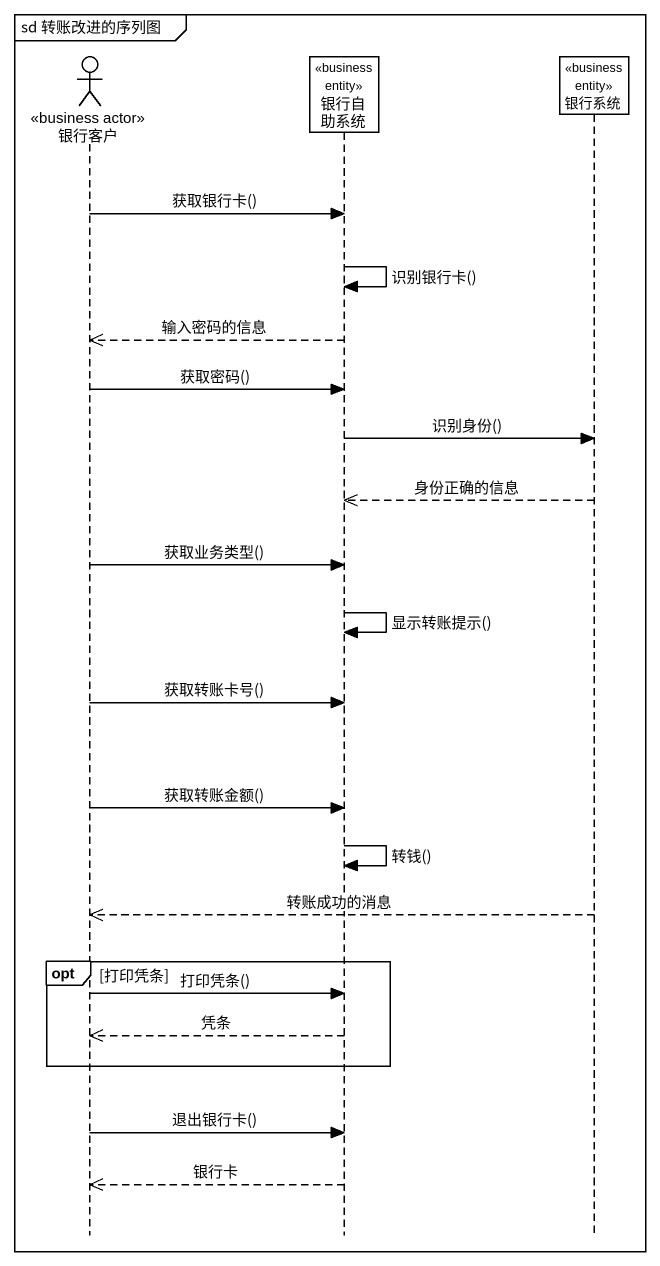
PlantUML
@startuml
mainframe sd 转账改进的序列图
hide footbox
actor 银行客户 <<business actor>>
participant 银行自助系统 <<business entity>>
participant 银行系统 <<business entity>>

银行客户 -> 银行自助系统 : 获取银行卡()
银行自助系统 -> 银行自助系统 : 识别银行卡()
银行自助系统 -->> 银行客户 : 输入密码的信息
银行客户 -> 银行自助系统 : 获取密码()
银行自助系统 -> 银行系统 : 识别身份()
银行系统 -->> 银行自助系统 : 身份正确的信息
银行客户 -> 银行自助系统 : 获取业务类型()
银行自助系统 -> 银行自助系统 : 显示转账提示()
银行客户 -> 银行自助系统 : 获取转账卡号()
银行客户 -> 银行自助系统 : 获取转账金额()
银行自助系统 -> 银行自助系统 : 转钱()
银行系统 -->> 银行客户 : 转账成功的消息
opt 打印凭条
  银行客户 -> 银行自助系统 : 打印凭条()
  银行自助系统 -->> 银行客户 : 凭条
end
银行客户 -> 银行自助系统 : 退出银行卡()
银行自助系统 -->> 银行客户 : 银行卡
@enduml
